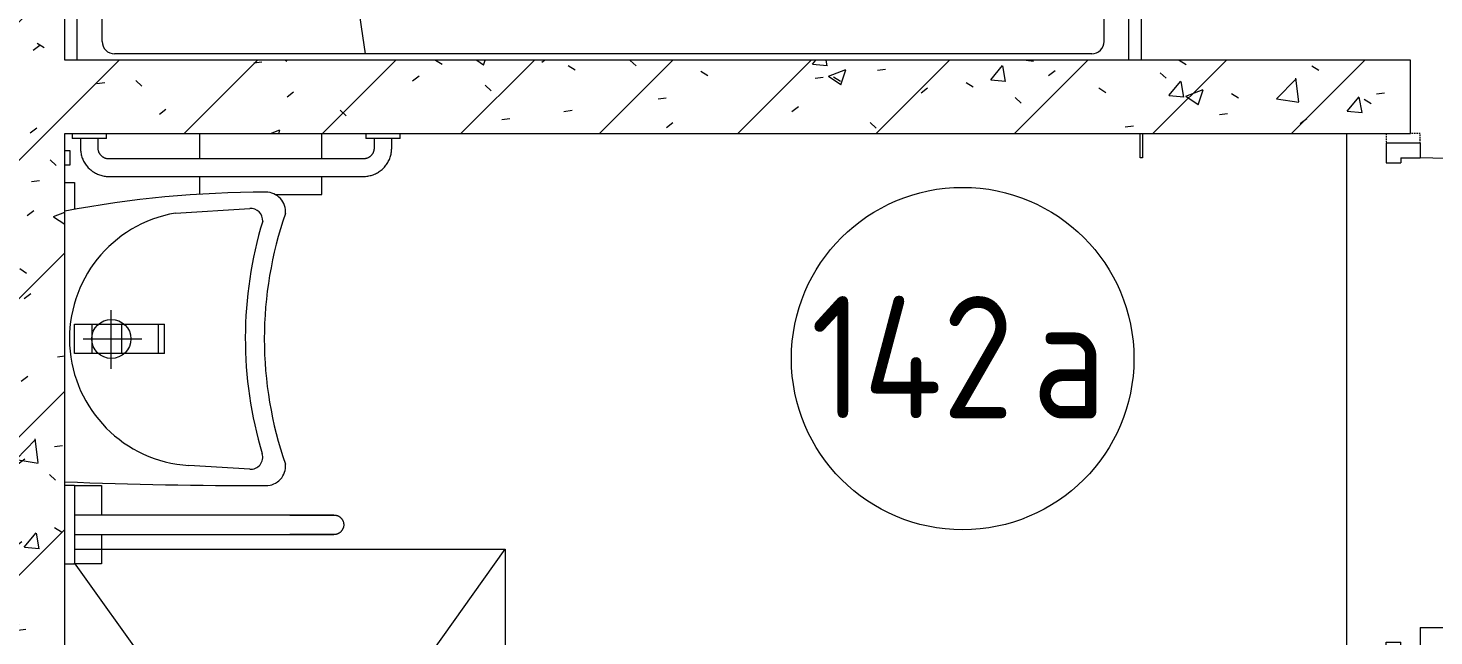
# Model space of a CAD drawing. Header units: millimetres. Extents: x -515342 to 330399, y -224905 to 507333.
# Drawn here: x -283898 to -281025, y -24931 to -23688 of the extents above; entities that cross this region are included whole.
import ezdxf

# ---------------------------------------------------------------- set-up
doc = ezdxf.new("R2010")
doc.units = ezdxf.units.MM
doc.linetypes.add('ASVP_Невидимые', pattern=[5, 3, -2])
for name, color, linetype, lineweight in [('Двери', 7, 'Continuous', 0), ('Марки помещений', 7, 'Continuous', 0), ('Мебель', 7, 'Continuous', 0), ('Оборудование', 7, 'Continuous', 0), ('Перекрытие', 7, 'Continuous', 0), ('Сантехника', 7, 'Continuous', 0), ('Стены внутренние', 7, 'Continuous', 0), ('Стены перегородки', 7, 'Continuous', 0)]:
    doc.layers.add(name, color=color, linetype=linetype, lineweight=lineweight)
doc.styles.add('GOST Common_1', font='', dxfattribs={"width": 0.9, "height": 250})
doc.styles.get('GOST Common_1').set_extended_font_data('GOST Common')
pattern_1 = [(45, (-374753.14, -35598.53), (-141.42136, 141.42136), [])]
pattern_2 = [(50, (-374753.14, -35598.53), (364.3679, -31.8783), [38.1, -419.1]), (355, (-374753.14, -35598.53), (-70.4859, 382.1133), [30.48, -335.28]), (100.451, (-374722.78, -35601.2), (293.885, 350.2334), [32.38, -356.18]), (46.184, (-374753.14, -35496.93), (542.1585, -84.0858), [57.15, -628.65]), (96.636, (-374707.96, -35503.94), (474.805, 494.8554), [48.57, -534.27]), (351.184, (-374753.14, -35496.93), (474.8102, 494.85), [45.72, -502.92]), (21, (-374702.34, -35522.33), (303.2285, -204.5305), [38.1, -419.1]), (326, (-374702.34, -35522.33), (123.6039, 368.376), [30.48, -335.28]), (71.451, (-374677.07, -35539.37), (426.8341, 163.8427), [32.38, -356.18]), (37.5, (-374753.14, -35598.53), (6.17665, 169.11015), [16.764, -314.452, 16.764, -323.596, -336.55]), (37.5, (-374753.14, -35598.53), (6.17665, 169.11015), [-671.576, 16.764, -319.786]), (7.5, (-374753.14, -35598.53), (133.63888, 200.3615), [16.764, -177.292, 16.764, -306.832, -128.27]), (7.5, (-374753.14, -35598.53), (133.63888, 200.3615), [-517.652, 16.764, -111.506]), (327.5, (-374866.43, -35598.53), (271.18182, -11.45836), [16.764, -110.236, 16.764, -379.476, -525.78]), (327.5, (-374866.43, -35598.53), (271.18182, -11.45836), [-523.24, 16.764, -509.016]), (317.5, (-374917.23, -35598.53), (296.2585, 50.85285), [16.764, -148.336, 16.764, -246.38, -373.38]), (317.5, (-374917.23, -35598.53), (296.2585, 50.85285), [-428.244, 16.764, -356.616])]

# ---------------------------------------------------------------- blocks, each defined once
blk = doc.blocks.new('Кровать-Больница - 1100 x 2200 мм-V6-О_АР_П_1_0_000_План 1 этажа')
at = {"layer": 'Мебель'}
for p, q in [((958.5, 709), (958.5, 683.6)), ((-141.5, 683.6), (958.5, 683.6)), ((958.5, -1465.6), (958.5, 683.6)), ((-103.4, 632.8), (920.4, 632.8)), ((-128.8, -1389.4), (-128.8, 607.4)), ((945.8, -1389.4), (945.8, 607.4)), ((108.5, 556.6), (108.5, 256.6)), ((108.5, 556.6), (708.5, 556.6)), ((708.5, 556.6), (708.5, 256.6)), ((945.8, 251.8), (-128.8, 95.1)), ((108.5, 256.6), (708.5, 256.6)), ((-103.4, -1414.8), (920.4, -1414.8)), ((-141.5, -1465.6), (958.5, -1465.6)), ((-141.5, -1491), (958.5, -1491)), ((958.5, -1465.6), (958.5, -1491))]:
    blk.add_line(p, q, dxfattribs=at)
for centre, start, end in [((-103.4, 607.4), 90, 180), ((920.4, 607.4), 0, 90), ((-103.4, -1389.4), 180, 270), ((920.4, -1389.4), 270, 0)]:
    blk.add_arc(centre, 25.4, start, end, dxfattribs=at)
blk = doc.blocks.new('Дверь_Деревянная_1 полотно - АР_Дверь_Санузел_1000х2000h_полотно__Г_Пр-8752859-О_АР_П_1_0_000_План 1 этажа')
at = {"layer": 'Двери', "linetype": 'ASVP_Невидимые', "lineweight": 18}
for p, q in [((-550, -25), (-530, -25)), ((550, -25), (530, -25)), ((-550, -95), (-550, -75)), ((550, -95), (550, -75)), ((-530, -95), (-550, -95)), ((530, -95), (550, -95))]:
    blk.add_line(p, q, dxfattribs=at)
at = {"layer": 'Двери', "lineweight": 18}
for p, q in [((-530, -25), (-490, -25)), ((-530, -95), (-530, -25)), ((-490, -25), (-490, -55)), ((490, -25), (490, -55)), ((530, -25), (490, -25)), ((530, -95), (530, -25)), ((-500, -55), (-500, -95)), ((-500, -55), (-490, -55)), ((500, -55), (490, -55)), ((500, -55), (500, -95)), ((-530, -95), (-500, -95)), ((-500, -95), (-500, -1095)), ((-460, -95), (-500, -95)), ((-460, -95), (-460, -260)), ((530, -95), (500, -95)), ((-460, -330), (-460, -860)), ((-460, -930), (-460, -1095)), ((-500, -1095), (-460, -1095))]:
    blk.add_line(p, q, dxfattribs=at)
blk.add_arc((-500, -95), 1000, 270, 360, dxfattribs=at)
blk = doc.blocks.new('Опорный поручень - Опорный поручень для раковины-8747147-О_АР_П_1_0_000_План 1 этажа')
at = {"layer": 'Оборудование'}
for p, q in [((76235, 10765), (76235, 10925)), ((76255, 10925), (76235, 10925)), ((76235, 10865), (75795, 10865)), ((75795, 10825), (76235, 10825)), ((76235, 10765), (76255, 10765))]:
    blk.add_line(p, q, dxfattribs=at)
at = {"layer": 'Оборудование', "flags": 128}
for points in [[(75685, 10845), (75685, 10845.8), (75685.1, 10846.6), (75685.1, 10847.4), (75685.3, 10848.2), (75685.4, 10849), (75685.6, 10849.8), (75685.8, 10850.5), (75686, 10851.3), (75686.3, 10852), (75686.6, 10852.8), (75686.9, 10853.5), (75687.3, 10854.2), (75687.6, 10854.9), (75688.1, 10855.6), (75688.5, 10856.3), (75689, 10856.9), (75689.4, 10857.6), (75690, 10858.2), (75690.5, 10858.8), (75691.1, 10859.3), (75691.7, 10859.9), (75692.3, 10860.4), (75692.9, 10860.9), (75693.5, 10861.4), (75694.2, 10861.8), (75694.9, 10862.2), (75695.6, 10862.6), (75696.3, 10863), (75697, 10863.3), (75697.8, 10863.6), (75698.5, 10863.9), (75699.3, 10864.2), (75700, 10864.4), (75700.8, 10864.6), (75701.6, 10864.7), (75702.4, 10864.8), (75703.2, 10864.9), (75704, 10865), (75704.8, 10865), (75705, 10865)], [(75795, 10865), (75791.4, 10865), (75787.8, 10865), (75784.2, 10865), (75780.7, 10865), (75777.1, 10865), (75773.6, 10865), (75770.1, 10865), (75766.7, 10865), (75763.3, 10865), (75760, 10865), (75756.7, 10865), (75753.4, 10865), (75750.3, 10865), (75747.2, 10865), (75744.2, 10865), (75741.3, 10865), (75738.4, 10865), (75735.7, 10865), (75733, 10865), (75730.4, 10865), (75728, 10865), (75725.6, 10865), (75723.4, 10865), (75721.3, 10865), (75719.3, 10865), (75717.4, 10865), (75715.6, 10865), (75714, 10865), (75712.5, 10865), (75711.1, 10865), (75709.9, 10865), (75708.8, 10865), (75707.8, 10865), (75707, 10865), (75706.3, 10865), (75705.8, 10865), (75705.4, 10865), (75705.1, 10865), (75705, 10865), (75705, 10865)], [(75705, 10865), (75705.1, 10865), (75705.3, 10865), (75705.6, 10865), (75706.1, 10865), (75706.8, 10865), (75707.6, 10865), (75708.5, 10865), (75709.6, 10865), (75710.8, 10865), (75712.1, 10865), (75713.6, 10865), (75715.2, 10865), (75716.9, 10865), (75718.7, 10865), (75720.7, 10865), (75722.8, 10865), (75725, 10865), (75727.3, 10865), (75729.8, 10865), (75732.3, 10865), (75734.9, 10865), (75737.7, 10865), (75740.5, 10865), (75743.4, 10865), (75746.4, 10865), (75749.4, 10865), (75752.6, 10865), (75755.8, 10865), (75759.1, 10865), (75762.4, 10865), (75765.8, 10865), (75769.2, 10865), (75772.7, 10865), (75776.2, 10865), (75779.7, 10865), (75783.3, 10865), (75786.8, 10865), (75790.4, 10865), (75794, 10865), (75795, 10865)], [(75705, 10825), (75704.2, 10825), (75703.4, 10825.1), (75702.6, 10825.1), (75701.8, 10825.3), (75701, 10825.4), (75700.2, 10825.6), (75699.5, 10825.8), (75698.7, 10826), (75698, 10826.3), (75697.2, 10826.6), (75696.5, 10826.9), (75695.8, 10827.3), (75695.1, 10827.6), (75694.4, 10828.1), (75693.7, 10828.5), (75693.1, 10829), (75692.4, 10829.4), (75691.8, 10830), (75691.2, 10830.5), (75690.7, 10831.1), (75690.1, 10831.7), (75689.6, 10832.3), (75689.1, 10832.9), (75688.6, 10833.5), (75688.2, 10834.2), (75687.8, 10834.9), (75687.4, 10835.6), (75687, 10836.3), (75686.7, 10837), (75686.4, 10837.8), (75686.1, 10838.5), (75685.8, 10839.3), (75685.6, 10840), (75685.4, 10840.8), (75685.3, 10841.6), (75685.2, 10842.4), (75685.1, 10843.2), (75685, 10844), (75685, 10844.8), (75685, 10845)], [(75795, 10825), (75791.4, 10825), (75787.8, 10825), (75784.2, 10825), (75780.7, 10825), (75777.1, 10825), (75773.6, 10825), (75770.1, 10825), (75766.7, 10825), (75763.3, 10825), (75760, 10825), (75756.7, 10825), (75753.4, 10825), (75750.3, 10825), (75747.2, 10825), (75744.2, 10825), (75741.3, 10825), (75738.4, 10825), (75735.7, 10825), (75733, 10825), (75730.4, 10825), (75728, 10825), (75725.6, 10825), (75723.4, 10825), (75721.3, 10825), (75719.3, 10825), (75717.4, 10825), (75715.6, 10825), (75714, 10825), (75712.5, 10825), (75711.1, 10825), (75709.9, 10825), (75708.8, 10825), (75707.8, 10825), (75707, 10825), (75706.3, 10825), (75705.8, 10825), (75705.4, 10825), (75705.1, 10825), (75705, 10825), (75705, 10825)], [(75705, 10825), (75705.1, 10825), (75705.3, 10825), (75705.6, 10825), (75706.1, 10825), (75706.8, 10825), (75707.6, 10825), (75708.5, 10825), (75709.6, 10825), (75710.8, 10825), (75712.1, 10825), (75713.6, 10825), (75715.2, 10825), (75716.9, 10825), (75718.7, 10825), (75720.7, 10825), (75722.8, 10825), (75725, 10825), (75727.3, 10825), (75729.8, 10825), (75732.3, 10825), (75734.9, 10825), (75737.7, 10825), (75740.5, 10825), (75743.4, 10825), (75746.4, 10825), (75749.4, 10825), (75752.6, 10825), (75755.8, 10825), (75759.1, 10825), (75762.4, 10825), (75765.8, 10825), (75769.2, 10825), (75772.7, 10825), (75776.2, 10825), (75779.7, 10825), (75783.3, 10825), (75786.8, 10825), (75790.4, 10825), (75794, 10825), (75795, 10825)]]:
    blk.add_lwpolyline(points, dxfattribs=at)
blk = doc.blocks.new('Раковина для МГН 600х450 - Раковина для МГН 600х450-V225-О_АР_П_1_0_000_План 1 этажа')
at = {"layer": 'Сантехника'}
for p, q in [((-30, -56.2), (-30, -20)), ((-30, -20), (30, -20)), ((30, -20), (30, -56.2)), ((-30, -116.2), (-30, -56.2)), ((-30, -56.2), (30, -56.2)), ((0, -37.3), (0, -157.3)), ((30, -56.2), (30, -116.2)), ((-61.5, -95), (58.5, -95)), ((-30, -191.2), (-30, -116.2)), ((-30, -116.2), (30, -116.2)), ((30, -116.2), (30, -191.2)), ((-30, -203.7), (-30, -191.2)), ((-30, -191.2), (30, -191.2)), ((30, -191.2), (30, -203.7)), ((-30, -203.7), (30, -203.7)), ((257, -225.9), (266.6, -377.9)), ((-266.6, -377.9), (-258.8, -253.2))]:
    blk.add_line(p, q, dxfattribs=at)
blk.add_circle((0, -95), 40, dxfattribs=at)
for centre, radius, start, end in [((10581.6, -411), 10881.6, 177.83525, 180), ((-1895.6, -411), 2195.6, 0, 10.7896), ((0.7, -269.5), 260, 9.6656, 176.4059), ((1.4, -1190.1), 821.3, 73.0663, 106.6852), ((-241.6, -379.4), 25, 176.4059, 286.6852), ((241.6, -379.4), 25, 267.5878, 3.5941), ((-260, -411), 40, 180, 275.3659), ((0, -1190.1), 782.4, 70.8821, 109.1179), ((260, -411), 40, 264.6341, 360)]:
    blk.add_arc(centre, radius, start, end, dxfattribs=at)
blk = doc.blocks.new('МГН_Санузел_Поручень горизонтальный - АР_Сантехнические приборы_МГН_Поручень горизонтальный-3156318-О_АР_П_1_0_000_План 1 этажа')
at = {"layer": 'Сантехника'}
for p, q in [((-595.8, 88), (-1115.8, 88)), ((-1173.8, 30), (-1173.8, 10)), ((-1137.8, 10), (-1137.8, 30)), ((-1115.8, 52), (-595.8, 52)), ((-573.8, 30), (-573.8, 10)), ((-537.8, 10), (-537.8, 30)), ((-1190.8, 10), (-1190.8, 0)), ((-1190.8, 10), (-1155.8, 10)), ((-1155.8, 10), (-1120.8, 10)), ((-1120.8, 0), (-1120.8, 10)), ((-590.8, 10), (-590.8, 0)), ((-590.8, 10), (-555.8, 10)), ((-555.8, 10), (-520.8, 10)), ((-520.8, 0), (-520.8, 10))]:
    blk.add_line(p, q, dxfattribs=at)
at = {"layer": 'Сантехника', "flags": 128}
for points in [[(-1115.8, 88), (-1118.1, 88), (-1120.4, 87.8), (-1122.7, 87.6), (-1125, 87.3), (-1127.3, 86.8), (-1129.6, 86.3), (-1131.8, 85.7), (-1134, 85.1), (-1136.2, 84.3), (-1138.4, 83.4), (-1140.5, 82.5), (-1142.6, 81.4), (-1144.6, 80.3), (-1146.6, 79.1), (-1148.5, 77.9), (-1150.4, 76.5), (-1152.3, 75.1), (-1154, 73.6), (-1155.8, 72), (-1157.4, 70.4), (-1159, 68.7), (-1160.5, 67), (-1161.9, 65.1), (-1163.3, 63.3), (-1164.6, 61.3), (-1165.8, 59.4), (-1166.9, 57.3), (-1168, 55.3), (-1169, 53.2), (-1169.9, 51), (-1170.7, 48.8), (-1171.4, 46.6), (-1172, 44.4), (-1172.5, 42.1), (-1173, 39.9), (-1173.3, 37.6), (-1173.6, 35.3), (-1173.7, 32.9), (-1173.8, 30.6), (-1173.8, 30)], [(-537.8, 30), (-537.8, 32.3), (-538, 34.6), (-538.2, 36.9), (-538.5, 39.2), (-539, 41.5), (-539.5, 43.8), (-540.1, 46), (-540.7, 48.2), (-541.5, 50.4), (-542.4, 52.6), (-543.3, 54.7), (-544.3, 56.8), (-545.5, 58.8), (-546.7, 60.8), (-547.9, 62.7), (-549.3, 64.6), (-550.7, 66.5), (-552.2, 68.2), (-553.8, 70), (-555.4, 71.6), (-557.1, 73.2), (-558.8, 74.7), (-560.7, 76.1), (-562.5, 77.5), (-564.5, 78.8), (-566.4, 80), (-568.5, 81.2), (-570.5, 82.2), (-572.6, 83.2), (-574.8, 84.1), (-577, 84.9), (-579.2, 85.6), (-581.4, 86.2), (-583.7, 86.7), (-585.9, 87.2), (-588.2, 87.5), (-590.5, 87.8), (-592.9, 87.9), (-595.2, 88), (-595.8, 88)], [(-1137.8, 30), (-1137.8, 30.9), (-1137.7, 31.8), (-1137.6, 32.6), (-1137.5, 33.5), (-1137.4, 34.4), (-1137.2, 35.2), (-1136.9, 36.1), (-1136.7, 36.9), (-1136.4, 37.8), (-1136.1, 38.6), (-1135.7, 39.4), (-1135.3, 40.2), (-1134.9, 40.9), (-1134.4, 41.7), (-1134, 42.4), (-1133.4, 43.1), (-1132.9, 43.8), (-1132.3, 44.5), (-1131.7, 45.2), (-1131.1, 45.8), (-1130.5, 46.4), (-1129.8, 47), (-1129.1, 47.5), (-1128.4, 48), (-1127.7, 48.5), (-1126.9, 49), (-1126.2, 49.4), (-1125.4, 49.8), (-1124.6, 50.2), (-1123.8, 50.5), (-1122.9, 50.8), (-1122.1, 51.1), (-1121.3, 51.3), (-1120.4, 51.5), (-1119.5, 51.7), (-1118.7, 51.8), (-1117.8, 51.9), (-1116.9, 52), (-1116, 52), (-1115.8, 52)], [(-595.8, 52), (-594.9, 52), (-594, 51.9), (-593.2, 51.8), (-592.3, 51.7), (-591.4, 51.6), (-590.6, 51.4), (-589.7, 51.1), (-588.9, 50.9), (-588, 50.6), (-587.2, 50.3), (-586.4, 49.9), (-585.6, 49.5), (-584.9, 49.1), (-584.1, 48.6), (-583.4, 48.2), (-582.7, 47.6), (-582, 47.1), (-581.3, 46.5), (-580.6, 45.9), (-580, 45.3), (-579.4, 44.7), (-578.8, 44), (-578.3, 43.3), (-577.8, 42.6), (-577.3, 41.9), (-576.8, 41.1), (-576.4, 40.4), (-576, 39.6), (-575.6, 38.8), (-575.3, 38), (-575, 37.1), (-574.7, 36.3), (-574.5, 35.5), (-574.3, 34.6), (-574.1, 33.7), (-574, 32.9), (-573.9, 32), (-573.8, 31.1), (-573.8, 30.2), (-573.8, 30)]]:
    blk.add_lwpolyline(points, dxfattribs=at)
blk = doc.blocks.new('2D_Трап_1200хх900 - АР_Сантехнические приборы_Трап-10140339-О_АР_П_1_0_000_План 1 этажа')
at = {"layer": 'Сантехника'}
for p, q in [((-75, 75), (-600, 450)), ((75, 75), (572, 430)), ((600, 430), (600, -450)), ((-75, 75), (75, 75)), ((-75, -75), (-75, 75)), ((75, 75), (75, -75)), ((-75, -75), (-544, -410)), ((75, -75), (-75, -75)), ((75, -75), (600, -450)), ((600, -450), (218.5, -450))]:
    blk.add_line(p, q, dxfattribs=at)
blk = doc.blocks.new('2D_МГН_Санузел_Аксессуары - АР_Сантехнические приборы_Комплект 3-10688747-О_АР_П_1_0_000_План 1 этажа')
at = {"layer": 'Сантехника'}
for p, q in [((-124.1, 75), (-124.1, 85)), ((-124.1, 85), (-94.1, 85)), ((-94.1, 85), (-94.1, 75))]:
    blk.add_line(p, q, dxfattribs=at)
blk = doc.blocks.new('2D_МГН_Санузел_Аксессуары - АР_Сантехнические приборы_Универсальный травмобезопасный держатель _крючок_-10688742-О_АР_П_1_0_000_План 1 этажа')
at = {"layer": 'Сантехника'}
for p, q in [((-111.6, 75), (-111.6, 125)), ((-111.6, 125), (-106.6, 125)), ((-106.6, 125), (-106.6, 75))]:
    blk.add_line(p, q, dxfattribs=at)
blk = doc.blocks.new('2D_МГН_Санузел_Аксессуары - АР_Сантехнические приборы_Зеркало поворотное-V299-О_АР_П_1_0_000_План 1 этажа')
at = {"layer": 'Сантехника'}
for p, q in [((-409.1, 75), (-409.1, 95)), ((-409.1, 95), (-353.4, 95))]:
    blk.add_line(p, q, dxfattribs=at)
blk = doc.blocks.new('2D_МГН_Санузел_Аксессуары - АР_Сантехнические приборы_Бесконтактная сушилка для рук-V300-О_АР_П_1_0_000_План 1 этажа')
at = {"layer": 'Сантехника'}
for p, q in [((-234.1, 200), (-234.1, 162.9)), ((-139.2, 200), (-234.1, 200)), ((15.9, 163), (15.9, 199.3)), ((-234.1, 127), (-234.1, 75)), ((15.9, 75), (15.9, 127.2))]:
    blk.add_line(p, q, dxfattribs=at)
blk = doc.blocks.new('2D_МГН_Санузел_Аксессуары - АР_Сантехнические приборы_Бесконтактный сенсорный дозатор для мыла-10688738-О_АР_П_1_0_000_План 1 этажа')
at = {"layer": 'Сантехника'}
for p, q in [((-189.1, 95), (-189.1, 150)), ((-189.1, 150), (-129, 150)), ((-89.1, 150), (-29.1, 150)), ((-29.1, 150), (-29.1, 95))]:
    blk.add_line(p, q, dxfattribs=at)
blk = doc.blocks.new('ASVP_Марка_Помещение_ДваЗначения - Номер Площадь-685795-О_АР_П_1_0_000_План 1 этажа')
at = {"layer": 'Марки помещений'}
blk.add_circle((0, 0), 3.5, dxfattribs=at)

msp = doc.modelspace()

# ---------------------------------------------------------------- hatches: boundary and pattern name
at = {"layer": 'Стены внутренние'}
h = msp.add_hatch(dxfattribs=at)
h.set_pattern_fill('FP_3', color=256, style=0, pattern_type=2)
h.set_pattern_definition(pattern_1)
h.paths.add_polyline_path([(-283823.1427, -26203.5295), (-283823.1427, -20193.5295), (-283973.1427, -20193.5295), (-283973.1427, -26203.5295)])
h = msp.add_hatch(dxfattribs=at)
h.set_pattern_fill('FP_4', color=256, style=0, pattern_type=2)
h.set_pattern_definition(pattern_2)
h.paths.add_polyline_path([(-283823.1427, -26203.5295), (-283823.1427, -20193.5295), (-283973.1427, -20193.5295), (-283973.1427, -26203.5295)])
h = msp.add_hatch(dxfattribs=at)
h.set_pattern_fill('FP_3', color=256, style=0, pattern_type=2)
h.set_pattern_definition(pattern_1)
h.paths.add_polyline_path([(-283741.9665, -23903.5295), (-281073.1427, -23903.5295), (-281073.1427, -23753.5295), (-283823.1427, -23753.5295), (-283823.1427, -23903.5295)])
h = msp.add_hatch(dxfattribs=at)
h.set_pattern_fill('FP_4', color=256, style=0, pattern_type=2)
h.set_pattern_definition(pattern_2)
h.paths.add_polyline_path([(-283741.9665, -23903.5295), (-281073.1427, -23903.5295), (-281073.1427, -23753.5295), (-283823.1427, -23753.5295), (-283823.1427, -23903.5295)])

# ---------------------------------------------------------------- linework, layer by layer
at = {"layer": 'Перекрытие'}
msp.add_line((-281203.1427, -25003.5295), (-281203.1427, -23903.5295), dxfattribs=at)
at = {"layer": 'Стены перегородки'}
for p, q in [((-283823.1427, -23753.5295), (-283823.1427, -20193.5295)), ((-281073.1427, -23753.5295), (-283823.1427, -23753.5295)), ((-281073.1427, -23903.5295), (-281073.1427, -23753.5295)), ((-283823.1427, -26203.5295), (-283823.1427, -23903.5295)), ((-283823.1427, -23903.5295), (-281073.1427, -23903.5295))]:
    msp.add_line(p, q, dxfattribs=at)

# ---------------------------------------------------------------- block references
at = {"layer": 'Двери', "rotation": 90.0000000000002}
msp.add_blockref('Дверь_Деревянная_1 полотно - АР_Дверь_Санузел_1000х2000h_полотно__Г_Пр-8752859-О_АР_П_1_0_000_План 1 этажа', (-281148.1427, -24453.5295), dxfattribs=at)
at = {"layer": 'Марки помещений', "xscale": 99.99999999999993, "yscale": 99.99999999999993, "zscale": 99.99999999999993}
msp.add_blockref('ASVP_Марка_Помещение_ДваЗначения - Номер Площадь-685795-О_АР_П_1_0_000_План 1 этажа', (-281988.3907, -24363.6996), dxfattribs=at)
at = {"layer": 'Мебель', "rotation": 89.99999999999993}
msp.add_blockref('Кровать-Больница - 1100 x 2200 мм-V6-О_АР_П_1_0_000_План 1 этажа', (-283114.1361, -23612.0115), dxfattribs=at)
at = {"layer": 'Оборудование', "rotation": 180}
msp.add_blockref('Опорный поручень - Опорный поручень для раковины-8747147-О_АР_П_1_0_000_План 1 этажа', (-207568.1427, -13858.5295), dxfattribs=at)
at = {"layer": 'Сантехника'}
for name, p, rotation in [('МГН_Санузел_Поручень горизонтальный - АР_Сантехнические приборы_МГН_Поручень горизонтальный-3156318-О_АР_П_1_0_000_План 1 этажа', (-284328.9383, -23903.5295), 180), ('2D_МГН_Санузел_Аксессуары - АР_Сантехнические приборы_Бесконтактная сушилка для рук-V300-О_АР_П_1_0_000_План 1 этажа', (-283532.2173, -23828.5295), 180), ('2D_МГН_Санузел_Аксессуары - АР_Сантехнические приборы_Универсальный травмобезопасный держатель _крючок_-10688742-О_АР_П_1_0_000_План 1 этажа', (-281732.2173, -23828.5295), 180), ('2D_МГН_Санузел_Аксессуары - АР_Сантехнические приборы_Комплект 3-10688747-О_АР_П_1_0_000_План 1 этажа', (-283898.1427, -24062.6041), 269.9999999999999), ('2D_МГН_Санузел_Аксессуары - АР_Сантехнические приборы_Зеркало поворотное-V299-О_АР_П_1_0_000_План 1 этажа', (-283898.1427, -24412.6041), 269.9999999999999), ('Раковина для МГН 600х450 - Раковина для МГН 600х450-V225-О_АР_П_1_0_000_План 1 этажа', (-283823.1427, -24323.5295), 90.00000000000007), ('2D_МГН_Санузел_Аксессуары - АР_Сантехнические приборы_Бесконтактный сенсорный дозатор для мыла-10688738-О_АР_П_1_0_000_План 1 этажа', (-283898.1427, -24812.6041), 269.9999999999999), ('2D_Трап_1200хх900 - АР_Сантехнические приборы_Трап-10140339-О_АР_П_1_0_000_План 1 этажа', (-283373.1427, -25353.5295), 89.99999999999812)]:
    msp.add_blockref(name, p, dxfattribs=dict(at, rotation=rotation))

# ---------------------------------------------------------------- texts
at = {"layer": 'Марки помещений', "char_height": 250, "attachment_point": 1, "style": 'GOST Common_1'}
for s, insert, width in [('142', (-282298.8979, -24235.9745), 548.35425), ('\\fGOST Common|b0|i0|c204|p34|;\\W.9;а', (-281846.4604, -24235.9745), 216.455625)]:
    msp.add_mtext(s, dxfattribs=dict(at, insert=insert, width=width))

doc.saveas('drawing.dxf')
